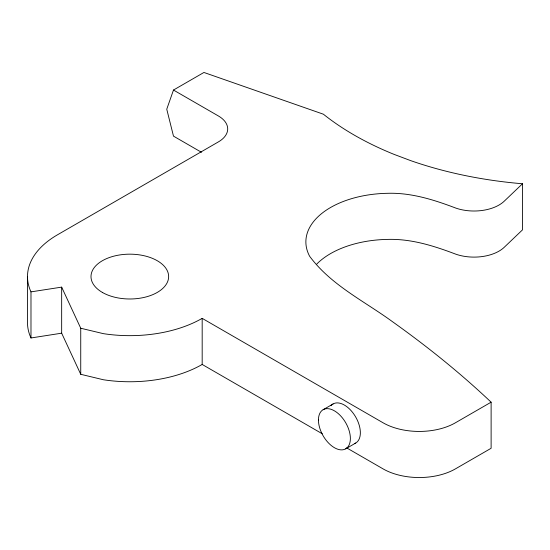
<?xml version="1.0" encoding="UTF-8"?>
<svg xmlns="http://www.w3.org/2000/svg" width="550" height="550" viewBox="0 0 550 550"><rect width="100%" height="100%" fill="white"/><g stroke="black" fill="none" stroke-linecap="round" stroke-linejoin="round"><path stroke-width="0.82" d="M316.862 263.979A84.191 48.606 0 0 1 387.351 239.408C411.084 238.624 433.861 245.857 455.778 254.169A35.282 20.371 0 0 0 504.233 247.287L522.5 229.859L522.5 183.762A298.574 172.384 0 0 1 410.719 160.641L394.034 154.364A298.574 172.384 0 0 1 323.386 114.201L203.926 72.463L173.484 90.042L166.753 109.196L173.484 136.132L201.465 152.288M522.5 183.762L504.233 201.19A35.282 20.371 0 0 1 455.778 208.072C433.861 199.76 411.084 192.528 387.351 193.311A84.191 48.606 0 0 0 309.657 256.3C331.086 285.196 364.231 301.036 392.645 321.805C427.171 346.418 460.309 373.017 491.116 402.181L491.116 448.277L455.421 468.882A51.164 29.535 0 0 1 383.068 468.882L346.741 447.913M323.125 409.716L333.101 403.954M345.702 448.828L355.685 443.066M491.116 402.181L455.421 422.785A51.164 29.535 0 0 1 383.068 422.785L202.18 318.354A102.328 59.077 0 0 1 103.338 333.644L80.74 328.24L61.662 287.127L30.986 291.871L30.986 337.968L61.662 333.183L80.74 374.296L103.338 379.741A102.328 59.077 0 0 0 202.18 364.451L322.279 433.785M173.484 90.042L218.398 115.968A31.756 18.336 0 0 1 218.398 141.893L57.468 234.809A102.328 59.077 0 0 0 30.986 291.871M202.18 318.354L202.18 364.451M80.74 328.24L80.74 374.296M61.662 287.127L61.662 333.183M27.5 276.581L27.5 322.678A102.328 59.077 0 0 0 30.986 337.968M330.997 405.735A22.584 13.035 60 0 1 355.073 415.972A22.584 13.035 60 0 1 354.447 443.637M102.382 292.428A38.816 22.406 0 0 0 167.317 282.377A38.816 22.406 0 0 0 119.776 254.932A38.816 22.406 0 0 0 102.382 292.428M318.443 420.049A22.584 13.035 60 0 0 342.396 449.845A22.584 13.035 60 0 0 342.396 417.911A22.584 13.035 60 0 0 318.443 420.049"/></g></svg>
